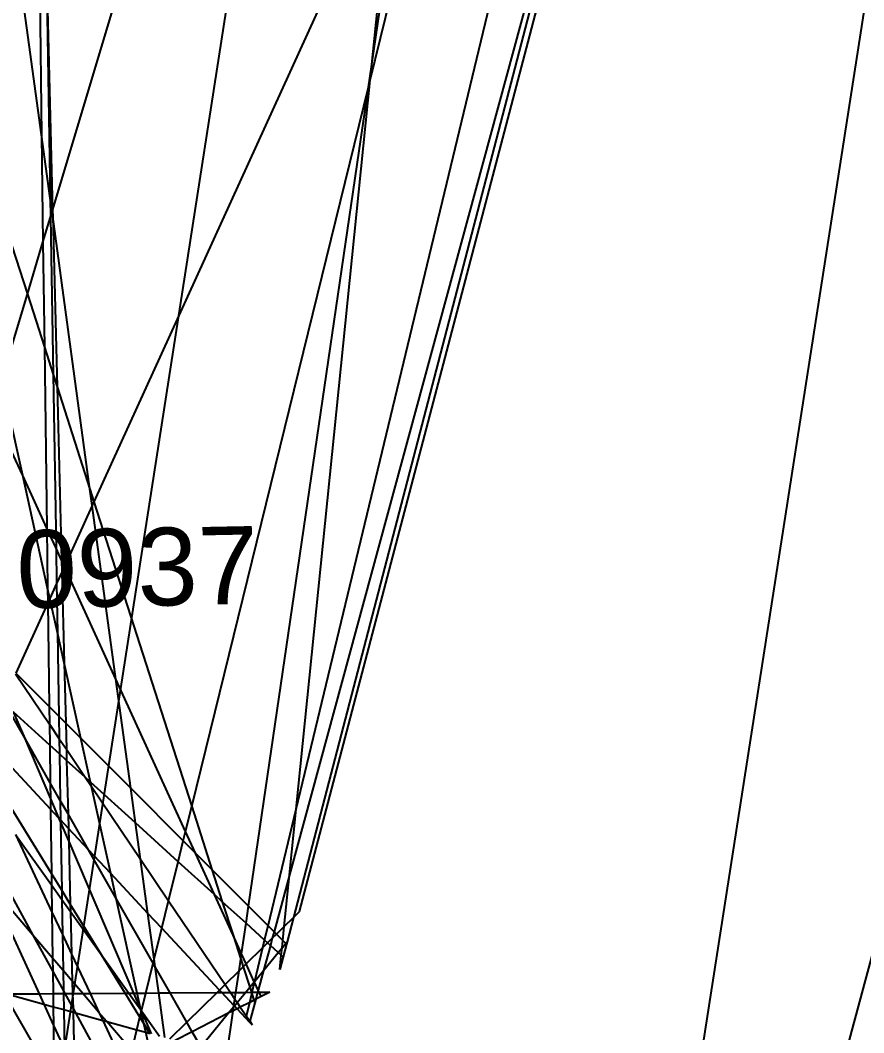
# Model space of a CAD drawing. Header units: metres. Extents: x 0 to 1324930, y 0 to 1631912.
# Drawn here: x 253741.23 to 253752.08, y 1630691.54 to 1630704.57 of the extents above; entities that cross this region are included whole.
import ezdxf
from ezdxf.enums import TextEntityAlignment as Align

# ---------------------------------------------------------------- set-up
doc = ezdxf.new("R2010")
doc.units = ezdxf.units.M
doc.header["$MEASUREMENT"] = 0
for name, color, linetype in [('A_revoir_geometrie_aberrante', 7, 'Continuous'), ('limites_parcelles', 7, 'Continuous'), ('numero_parcelle', 7, 'Continuous')]:
    doc.layers.add(name, color=color, linetype=linetype)
doc.styles.add('Style-Arial', font='arial.ttf')

msp = doc.modelspace()

# ---------------------------------------------------------------- linework, layer by layer
at = {"layer": 'A_revoir_geometrie_aberrante'}
for p in [(253783.36023, 1630905.73622), (253774.25578, 1630899.93366)]:
    msp.add_line(p, (0, 0), dxfattribs=at)
at = {"layer": 'limites_parcelles'}
for p, q in [((253744.82088, 1630693.10434), (253751.11464, 1630717.05876)), ((253744.77748, 1630694.41976), (253749.69762, 1630714.88464)), ((253749.42222, 1630711.00925), (253744.69159, 1630693.57461)), ((253749.42222, 1630711.00925), (253744.74234, 1630693.02713)), ((253741.64531, 1630702.12382), (253743.33727, 1630707.76567)), ((253745.75103, 1630703.99891), (253746.23073, 1630707.27361)), ((253745.73077, 1630703.7995), (253746.57344, 1630707.2298)), ((253746.04167, 1630706.85855), (253742.17772, 1630698.37584)), ((253745.75103, 1630703.99891), (253746.04167, 1630706.85855)), ((253741.56604, 1630705.21015), (253741.61485, 1630702.28206)), ((253741.56631, 1630705.21054), (253741.64531, 1630702.12382)), ((253741.47719, 1630705.08197), (253741.50377, 1630703.0954)), ((253741.50377, 1630703.0954), (253741.27275, 1630704.787)), ((253745.70861, 1630703.70931), (253745.75103, 1630703.99891)), ((253745.73077, 1630703.7995), (253745.75103, 1630703.99891)), ((253744.77748, 1630694.41976), (253745.73077, 1630703.7995)), ((253745.70861, 1630703.70931), (253745.73077, 1630703.7995)), ((253743.43507, 1630694.45433), (253745.70861, 1630703.70931)), ((253744.16507, 1630693.1721), (253745.70861, 1630703.70931)), ((253741.50377, 1630703.0954), (253741.52226, 1630701.71351)), ((253741.61485, 1630702.28206), (253741.50377, 1630703.0954)), ((253741.61485, 1630702.28206), (253741.61895, 1630702.03593)), ((253741.63923, 1630702.10354), (253741.61485, 1630702.28206)), ((253741.52226, 1630701.71351), (253741.61895, 1630702.03593)), ((253741.61895, 1630702.03593), (253741.63923, 1630702.10354)), ((253741.61895, 1630702.03593), (253741.65266, 1630700.01346)), ((253741.63923, 1630702.10354), (253741.64531, 1630702.12382)), ((253741.64735, 1630702.04405), (253741.63923, 1630702.10354)), ((253741.64531, 1630702.12382), (253741.64735, 1630702.04405)), ((253741.64735, 1630702.04405), (253741.70337, 1630699.85531)), ((253742.12649, 1630698.53564), (253741.64735, 1630702.04405)), ((253741.1219, 1630701.66884), (253741.32184, 1630701.04524)), ((253741.32184, 1630701.04524), (253741.52226, 1630701.71351)), ((253741.52226, 1630701.71351), (253741.54031, 1630700.36386)), ((253741.08655, 1630700.26065), (253741.32184, 1630701.04524)), ((253741.32184, 1630701.04524), (253741.54031, 1630700.36386)), ((253741.54031, 1630700.36386), (253741.57146, 1630698.03541)), ((253741.54031, 1630700.36386), (253741.65266, 1630700.01346)), ((253741.65266, 1630700.01346), (253741.68995, 1630697.7763)), ((253741.65266, 1630700.01346), (253741.70337, 1630699.85531)), ((253741.70337, 1630699.85531), (253741.76052, 1630697.62196)), ((253741.70337, 1630699.85531), (253742.12649, 1630698.53564)), ((253741.26234, 1630698.71139), (253741.06957, 1630699.58436)), ((253741.26234, 1630698.71139), (253741.05883, 1630699.15644)), ((253741.58177, 1630697.26487), (253741.26234, 1630698.71139)), ((253741.57146, 1630698.03541), (253741.26234, 1630698.71139)), ((253742.1551, 1630698.32617), (253742.12649, 1630698.53564)), ((253742.12649, 1630698.53564), (253742.17772, 1630698.37584)), ((253742.1551, 1630698.32617), (253741.7975, 1630697.54111)), ((253742.17772, 1630698.37584), (253742.1551, 1630698.32617)), ((253742.46024, 1630696.09182), (253742.1551, 1630698.32617)), ((253742.17772, 1630698.37584), (253743.43507, 1630694.45433)), ((253753.69153, 1630698.17275), (253751.12499, 1630688.6075)), ((253741.57146, 1630698.03541), (253741.58177, 1630697.26487)), ((253741.68995, 1630697.7763), (253741.57146, 1630698.03541)), ((253741.68995, 1630697.7763), (253741.69753, 1630697.32165)), ((253741.76052, 1630697.62196), (253741.68995, 1630697.7763)), ((253741.76052, 1630697.62196), (253741.76445, 1630697.46856)), ((253741.7975, 1630697.54111), (253741.76052, 1630697.62196)), ((253741.76445, 1630697.46856), (253741.69753, 1630697.32165)), ((253741.7975, 1630697.54111), (253741.76445, 1630697.46856)), ((253741.76445, 1630697.46856), (253741.7943, 1630696.30244)), ((253742.46024, 1630696.09182), (253741.7975, 1630697.54111)), ((253741.58177, 1630697.26487), (253741.58433, 1630697.07314)), ((253741.61112, 1630697.13195), (253741.58177, 1630697.26487)), ((253741.69753, 1630697.32165), (253741.61112, 1630697.13195)), ((253741.69753, 1630697.32165), (253741.708, 1630696.69321)), ((253741.61112, 1630697.13195), (253741.58433, 1630697.07314)), ((253741.708, 1630696.69321), (253741.61112, 1630697.13195)), ((253741.58433, 1630697.07314), (253741.17352, 1630696.17126)), ((253741.58433, 1630697.07314), (253741.60215, 1630695.74155)), ((253741.708, 1630696.69321), (253741.72594, 1630695.61744)), ((253741.7943, 1630696.30244), (253741.708, 1630696.69321)), ((253741.7943, 1630696.30244), (253741.81409, 1630695.52907)), ((253742.008, 1630695.33466), (253741.7943, 1630696.30244)), ((253741.17352, 1630696.17126), (253741.60215, 1630695.74155)), ((253741.16884, 1630696.16098), (253741.6052, 1630695.51363)), ((253742.65179, 1630694.68924), (253742.46024, 1630696.09182)), ((253743.35608, 1630694.13279), (253742.46024, 1630696.09182)), ((253741.27411, 1630695.35774), (253741.0472, 1630695.75558)), ((253741.13987, 1630695.6714), (253741.27411, 1630695.35774)), ((253741.60878, 1630695.2455), (253741.13987, 1630695.6714)), ((253741.60215, 1630695.74155), (253741.6052, 1630695.51363)), ((253741.60215, 1630695.74155), (253741.72594, 1630695.61744)), ((253741.72594, 1630695.61744), (253741.73077, 1630695.32733)), ((253741.72594, 1630695.61744), (253741.81409, 1630695.52907)), ((253741.81409, 1630695.52907), (253741.82274, 1630695.19089)), ((253741.81409, 1630695.52907), (253742.008, 1630695.33466)), ((253741.6052, 1630695.51363), (253741.60878, 1630695.2455)), ((253741.6052, 1630695.51363), (253741.73077, 1630695.32733)), ((253741.27411, 1630695.35774), (253741.61803, 1630694.55408)), ((253741.61529, 1630694.75956), (253741.27411, 1630695.35774)), ((253741.73077, 1630695.32733), (253741.73403, 1630695.13175)), ((253741.73077, 1630695.32733), (253741.82274, 1630695.19089)), ((253742.13279, 1630694.76957), (253742.008, 1630695.33466)), ((253742.008, 1630695.33466), (253742.65179, 1630694.68924)), ((253741.61985, 1630694.41863), (253740.95768, 1630695.12693)), ((253741.60878, 1630695.2455), (253741.61529, 1630694.75956)), ((253741.73403, 1630695.13175), (253741.60878, 1630695.2455)), ((253741.73403, 1630695.13175), (253741.744, 1630694.53389)), ((253741.8264, 1630695.04785), (253741.73403, 1630695.13175)), ((253741.82274, 1630695.19089), (253741.8264, 1630695.04785)), ((253741.82274, 1630695.19089), (253742.06562, 1630694.83057)), ((253741.8264, 1630695.04785), (253741.84405, 1630694.35847)), ((253742.06562, 1630694.83057), (253741.8264, 1630695.04785)), ((253741.61529, 1630694.75956), (253741.61803, 1630694.55408)), ((253741.744, 1630694.53389), (253741.61529, 1630694.75956)), ((253742.06562, 1630694.83057), (253742.14548, 1630694.7121)), ((253742.13279, 1630694.76957), (253742.06562, 1630694.83057)), ((253742.14548, 1630694.7121), (253742.13279, 1630694.76957)), ((253742.71276, 1630694.2428), (253742.13279, 1630694.76957)), ((253741.63088, 1630693.59353), (253740.94708, 1630694.70487)), ((253742.39288, 1630693.59175), (253742.14548, 1630694.7121)), ((253742.14548, 1630694.7121), (253742.77652, 1630693.77594)), ((253742.71276, 1630694.2428), (253742.65179, 1630694.68924)), ((253742.65179, 1630694.68924), (253743.32658, 1630694.01272)), ((253741.61803, 1630694.55408), (253741.61985, 1630694.41863)), ((253741.61803, 1630694.55408), (253741.72341, 1630694.30786)), ((253741.744, 1630694.53389), (253741.74821, 1630694.28133)), ((253741.84405, 1630694.35847), (253741.744, 1630694.53389)), ((253741.61985, 1630694.41863), (253741.63088, 1630693.59353)), ((253741.72341, 1630694.30786), (253741.61985, 1630694.41863)), ((253741.84405, 1630694.35847), (253741.84878, 1630694.17376)), ((253742.10685, 1630693.8977), (253741.84405, 1630694.35847)), ((253743.35608, 1630694.13279), (253743.43507, 1630694.45433)), ((253743.43507, 1630694.45433), (253743.69512, 1630693.64324)), ((253744.41684, 1630692.91969), (253744.77748, 1630694.41976)), ((253744.69159, 1630693.57461), (253744.77748, 1630694.41976)), ((253741.72341, 1630694.30786), (253741.74875, 1630694.24863)), ((253741.74821, 1630694.28133), (253741.72341, 1630694.30786)), ((253741.74821, 1630694.28133), (253741.74875, 1630694.24863)), ((253741.84878, 1630694.17376), (253741.74821, 1630694.28133)), ((253741.74875, 1630694.24863), (253741.76326, 1630693.37839)), ((253741.74875, 1630694.24863), (253741.8531, 1630694.0048)), ((253742.77652, 1630693.77594), (253742.71276, 1630694.2428)), ((253743.26082, 1630693.74502), (253742.71276, 1630694.2428)), ((253741.16871, 1630694.09538), (253741.63755, 1630693.09501)), ((253741.16871, 1630694.09538), (253741.63286, 1630693.44563)), ((253741.84878, 1630694.17376), (253741.8531, 1630694.0048)), ((253742.10685, 1630693.8977), (253741.84878, 1630694.17376)), ((253743.32658, 1630694.01272), (253743.35608, 1630694.13279)), ((253743.48243, 1630693.85648), (253743.35608, 1630694.13279)), ((253741.8531, 1630694.0048), (253741.87373, 1630693.19885)), ((253741.8531, 1630694.0048), (253742.68777, 1630692.05442)), ((253743.26082, 1630693.74502), (253743.32658, 1630694.01272)), ((253743.32658, 1630694.01272), (253743.48243, 1630693.85648)), ((253742.46333, 1630693.27269), (253742.10685, 1630693.8977)), ((253742.39288, 1630693.59175), (253742.10685, 1630693.8977)), ((253743.72704, 1630693.32156), (253743.48243, 1630693.85648)), ((253743.48243, 1630693.85648), (253743.69512, 1630693.64324)), ((253742.8716, 1630693.07968), (253742.77652, 1630693.77594)), ((253742.77652, 1630693.77594), (253743.13703, 1630693.24111)), ((253743.13703, 1630693.24111), (253743.26082, 1630693.74502)), ((253743.72704, 1630693.32156), (253743.26082, 1630693.74502)), ((253740.92091, 1630693.6622), (253741.39165, 1630692.80174)), ((253741.63088, 1630693.59353), (253741.63286, 1630693.44563)), ((253741.76326, 1630693.37839), (253741.63088, 1630693.59353)), ((253742.46333, 1630693.27269), (253742.39288, 1630693.59175)), ((253742.8716, 1630693.07968), (253742.39288, 1630693.59175)), ((253743.69512, 1630693.64324), (253743.82753, 1630693.23029)), ((253743.69512, 1630693.64324), (253744.16507, 1630693.1721)), ((253744.69159, 1630693.57461), (253744.49313, 1630692.84321)), ((253744.62413, 1630692.91092), (253744.69159, 1630693.57461)), ((253741.63286, 1630693.44563), (253741.63755, 1630693.09501)), ((253741.63286, 1630693.44563), (253741.76523, 1630693.26034)), ((253741.39165, 1630692.80174), (253740.91338, 1630693.36234)), ((253741.76326, 1630693.37839), (253741.76523, 1630693.26034)), ((253741.87373, 1630693.19885), (253741.76326, 1630693.37839)), ((253743.96536, 1630692.8004), (253743.72704, 1630693.32156)), ((253743.82753, 1630693.23029), (253743.72704, 1630693.32156)), ((253740.91109, 1630693.27097), (253741.47112, 1630692.04626)), ((253741.76523, 1630693.26034), (253741.77279, 1630692.80646)), ((253741.76523, 1630693.26034), (253741.87613, 1630693.1051)), ((253741.87373, 1630693.19885), (253741.87613, 1630693.1051)), ((253742.27478, 1630692.54705), (253741.87373, 1630693.19885)), ((253742.73229, 1630692.05472), (253742.46333, 1630693.27269)), ((253742.93964, 1630692.43759), (253742.46333, 1630693.27269)), ((253743.05039, 1630692.88844), (253743.13703, 1630693.24111)), ((253743.13703, 1630693.24111), (253743.8636, 1630692.16322)), ((253743.82753, 1630693.23029), (253743.96536, 1630692.8004)), ((253744.13296, 1630692.95288), (253743.82753, 1630693.23029)), ((253744.13296, 1630692.95288), (253744.16507, 1630693.1721)), ((253744.16507, 1630693.1721), (253744.41684, 1630692.91969)), ((253741.63755, 1630693.09501), (253741.64546, 1630692.50425)), ((253741.63755, 1630693.09501), (253741.77279, 1630692.80646)), ((253741.87613, 1630693.1051), (253741.89018, 1630692.55599)), ((253741.87613, 1630693.1051), (253742.27478, 1630692.54705)), ((253742.95227, 1630692.48901), (253742.8716, 1630693.07968)), ((253743.05039, 1630692.88844), (253742.8716, 1630693.07968)), ((253744.74234, 1630693.02713), (253744.82088, 1630693.10434)), ((253744.07538, 1630692.55981), (253744.13296, 1630692.95288)), ((253744.37251, 1630692.7353), (253744.13296, 1630692.95288)), ((253744.37251, 1630692.7353), (253744.41684, 1630692.91969)), ((253744.41684, 1630692.91969), (253744.49313, 1630692.84321)), ((253744.52389, 1630692.81237), (253744.62413, 1630692.91092)), ((253744.60578, 1630692.73027), (253744.62413, 1630692.91092)), ((253744.62413, 1630692.91092), (253744.74234, 1630693.02713)), ((253744.74234, 1630693.02713), (253744.66099, 1630692.71453)), ((253741.39165, 1630692.80174), (253741.64774, 1630692.33365)), ((253741.64546, 1630692.50425), (253741.39165, 1630692.80174)), ((253741.77279, 1630692.80646), (253741.78047, 1630692.346)), ((253741.77279, 1630692.80646), (253741.89018, 1630692.55599)), ((253742.95227, 1630692.48901), (253743.05039, 1630692.88844)), ((253743.79314, 1630692.09395), (253743.05039, 1630692.88844)), ((253743.96536, 1630692.8004), (253744.06507, 1630692.48943)), ((253744.07538, 1630692.55981), (253743.96536, 1630692.8004)), ((253744.49313, 1630692.84321), (253744.47053, 1630692.7599)), ((253744.47053, 1630692.7599), (253744.52389, 1630692.81237)), ((253744.49313, 1630692.84321), (253744.52389, 1630692.81237)), ((253744.52389, 1630692.81237), (253744.60578, 1630692.73027)), ((253744.34991, 1630692.64132), (253744.37251, 1630692.7353)), ((253744.34991, 1630692.64132), (253744.41045, 1630692.70084)), ((253744.44579, 1630692.66874), (253744.35825, 1630692.3461)), ((253744.41045, 1630692.70084), (253744.37251, 1630692.7353)), ((253744.41045, 1630692.70084), (253744.47053, 1630692.7599)), ((253744.44579, 1630692.66874), (253744.41045, 1630692.70084)), ((253744.47053, 1630692.7599), (253744.44579, 1630692.66874)), ((253744.54748, 1630692.57639), (253744.44579, 1630692.66874)), ((253744.59616, 1630692.63563), (253744.60578, 1630692.73027)), ((253744.59616, 1630692.63563), (253744.64314, 1630692.69281)), ((253744.60578, 1630692.73027), (253744.64314, 1630692.69281)), ((253744.65281, 1630692.68312), (253744.61021, 1630692.51941)), ((253744.64314, 1630692.69281), (253744.66099, 1630692.71453)), ((253744.64314, 1630692.69281), (253744.65281, 1630692.68312)), ((253744.66099, 1630692.71453), (253744.65281, 1630692.68312)), ((253741.89018, 1630692.55599), (253741.89911, 1630692.20693)), ((253741.89018, 1630692.55599), (253742.12701, 1630692.05066)), ((253742.57833, 1630692.05369), (253742.27478, 1630692.54705)), ((253742.27478, 1630692.54705), (253742.62698, 1630692.05401)), ((253744.06507, 1630692.48943), (253744.07538, 1630692.55981)), ((253744.13481, 1630692.42985), (253744.07538, 1630692.55981)), ((253744.13481, 1630692.42985), (253744.34991, 1630692.64132)), ((253744.24613, 1630692.20966), (253744.34991, 1630692.64132)), ((253744.35825, 1630692.3461), (253744.54748, 1630692.57639)), ((253744.54748, 1630692.57639), (253744.59616, 1630692.63563)), ((253744.58653, 1630692.54092), (253744.54748, 1630692.57639)), ((253744.56777, 1630692.35635), (253744.58653, 1630692.54092)), ((253744.61021, 1630692.51941), (253744.56777, 1630692.35635)), ((253744.58653, 1630692.54092), (253744.59616, 1630692.63563)), ((253744.61021, 1630692.51941), (253744.58653, 1630692.54092)), ((253741.64546, 1630692.50425), (253741.64774, 1630692.33365)), ((253741.78047, 1630692.346), (253741.64546, 1630692.50425)), ((253742.84577, 1630692.05548), (253742.93964, 1630692.43759)), ((253742.93964, 1630692.43759), (253742.95227, 1630692.48901)), ((253742.96548, 1630692.39229), (253742.93964, 1630692.43759)), ((253742.96548, 1630692.39229), (253742.95227, 1630692.48901)), ((253743.01132, 1630692.05659), (253742.96548, 1630692.39229)), ((253743.15639, 1630692.05756), (253742.96548, 1630692.39229)), ((253744.04314, 1630692.33973), (253744.06507, 1630692.48943)), ((253744.04314, 1630692.33973), (253744.09631, 1630692.392)), ((253744.06507, 1630692.48943), (253744.09631, 1630692.392)), ((253744.09631, 1630692.392), (253744.13481, 1630692.42985)), ((253744.09631, 1630692.392), (253744.18041, 1630692.12968)), ((253744.2393, 1630692.20135), (253744.13481, 1630692.42985)), ((253741.64774, 1630692.33365), (253741.65157, 1630692.04747)), ((253741.64774, 1630692.33365), (253741.78485, 1630692.08303)), ((253741.78047, 1630692.346), (253741.78485, 1630692.08303)), ((253741.89911, 1630692.20693), (253741.78047, 1630692.346)), ((253743.8636, 1630692.16322), (253744.04314, 1630692.33973)), ((253744.00264, 1630692.06324), (253744.04314, 1630692.33973)), ((253744.24613, 1630692.20966), (253744.35825, 1630692.3461)), ((253744.35825, 1630692.3461), (253744.2893, 1630692.092)), ((253741.89911, 1630692.20693), (253741.90315, 1630692.04916)), ((253742.03297, 1630692.05003), (253741.89911, 1630692.20693)), ((253743.79314, 1630692.09395), (253743.8636, 1630692.16322)), ((253743.8636, 1630692.16322), (253743.93131, 1630692.06276)), ((253744.1265, 1630692.06407), (253744.18041, 1630692.12968)), ((253744.18041, 1630692.12968), (253744.2393, 1630692.20135)), ((253744.18041, 1630692.12968), (253744.20129, 1630692.06457)), ((253744.21127, 1630692.06464), (253744.24247, 1630692.19442)), ((253744.2393, 1630692.20135), (253744.24613, 1630692.20966)), ((253744.24247, 1630692.19442), (253744.2393, 1630692.20135)), ((253744.24247, 1630692.19442), (253744.24613, 1630692.20966)), ((253744.2893, 1630692.092), (253744.24247, 1630692.19442)), ((253741.02287, 1630692.04325), (253741.63335, 1630690.98176)), ((253741.05716, 1630692.04348), (253741.47112, 1630692.04626)), ((253741.05716, 1630692.04348), (253741.53244, 1630691.91218)), ((253741.47112, 1630692.04626), (253741.65157, 1630692.04747)), ((253741.47112, 1630692.04626), (253741.53244, 1630691.91218)), ((253741.65157, 1630692.04747), (253741.78543, 1630692.04837)), ((253741.65157, 1630692.04747), (253741.65383, 1630691.87864)), ((253741.78485, 1630692.08303), (253741.78543, 1630692.04837)), ((253741.78485, 1630692.08303), (253741.80374, 1630692.04849)), ((253741.78543, 1630692.04837), (253741.80374, 1630692.04849)), ((253741.78543, 1630692.04837), (253741.78888, 1630691.84133)), ((253741.80374, 1630692.04849), (253741.90315, 1630692.04916)), ((253741.80374, 1630692.04849), (253741.90805, 1630691.85784)), ((253741.90315, 1630692.04916), (253742.03297, 1630692.05003)), ((253741.90315, 1630692.04916), (253741.90805, 1630691.85784)), ((253742.03297, 1630692.05003), (253742.12701, 1630692.05066)), ((253742.2423, 1630691.80467), (253742.03297, 1630692.05003)), ((253742.12701, 1630692.05066), (253742.57833, 1630692.05369)), ((253742.12701, 1630692.05066), (253742.2423, 1630691.80467)), ((253742.57833, 1630692.05369), (253742.62698, 1630692.05401)), ((253742.76915, 1630691.74357), (253742.57833, 1630692.05369)), ((253742.62698, 1630692.05401), (253742.68777, 1630692.05442)), ((253742.62698, 1630692.05401), (253742.77905, 1630691.84113)), ((253742.68777, 1630692.05442), (253742.73229, 1630692.05472)), ((253742.68777, 1630692.05442), (253742.77905, 1630691.84113)), ((253742.73229, 1630692.05472), (253742.84577, 1630692.05548)), ((253742.77964, 1630691.84031), (253742.73229, 1630692.05472)), ((253742.78952, 1630691.82648), (253742.84577, 1630692.05548)), ((253742.84577, 1630692.05548), (253743.01132, 1630692.05659)), ((253743.01132, 1630692.05659), (253743.15639, 1630692.05756)), ((253743.08981, 1630691.48192), (253743.01132, 1630692.05659)), ((253743.15639, 1630692.05756), (253743.76025, 1630692.06162)), ((253743.37187, 1630691.67978), (253743.15639, 1630692.05756)), ((253743.37187, 1630691.67978), (253743.76025, 1630692.06162)), ((253743.76025, 1630692.06162), (253743.79314, 1630692.09395)), ((253743.76025, 1630692.06162), (253743.82298, 1630692.06204)), ((253743.82298, 1630692.06204), (253743.79314, 1630692.09395)), ((253743.82298, 1630692.06204), (253743.93131, 1630692.06276)), ((253743.97815, 1630691.89605), (253743.82298, 1630692.06204)), ((253743.93131, 1630692.06276), (253744.00264, 1630692.06324)), ((253743.93131, 1630692.06276), (253743.98985, 1630691.97592)), ((253743.98985, 1630691.97592), (253744.00264, 1630692.06324)), ((253744.00264, 1630692.06324), (253744.1265, 1630692.06407)), ((253744.01879, 1630691.93298), (253744.1265, 1630692.06407)), ((253744.1265, 1630692.06407), (253744.20129, 1630692.06457)), ((253744.18008, 1630691.9349), (253744.20698, 1630692.04681)), ((253744.20129, 1630692.06457), (253744.21127, 1630692.06464)), ((253744.20129, 1630692.06457), (253744.20698, 1630692.04681)), ((253744.20698, 1630692.04681), (253744.21127, 1630692.06464)), ((253744.20698, 1630692.04681), (253744.23404, 1630691.96244)), ((253744.21127, 1630692.06464), (253744.28201, 1630692.06511)), ((253744.28201, 1630692.06511), (253744.25738, 1630691.97435)), ((253744.32688, 1630692.00982), (253744.25738, 1630691.97435)), ((253744.2893, 1630692.092), (253744.28201, 1630692.06511)), ((253744.28201, 1630692.06511), (253744.30154, 1630692.06525)), ((253744.30154, 1630692.06525), (253744.2893, 1630692.092)), ((253744.30154, 1630692.06525), (253744.43726, 1630692.06616)), ((253744.32688, 1630692.00982), (253744.30154, 1630692.06525)), ((253744.43726, 1630692.06616), (253744.32688, 1630692.00982)), ((253741.53244, 1630691.91218), (253741.65702, 1630691.63973)), ((253741.53244, 1630691.91218), (253741.65383, 1630691.87864)), ((253741.65383, 1630691.87864), (253741.65702, 1630691.63973)), ((253741.65383, 1630691.87864), (253741.78888, 1630691.84133)), ((253743.90501, 1630691.79451), (253743.97592, 1630691.88081)), ((253743.96798, 1630691.82666), (253743.97592, 1630691.88081)), ((253743.97592, 1630691.88081), (253743.97815, 1630691.89605)), ((253743.97592, 1630691.88081), (253743.98363, 1630691.89019)), ((253743.97815, 1630691.89605), (253743.98985, 1630691.97592)), ((253743.98363, 1630691.89019), (253743.97815, 1630691.89605)), ((253743.98363, 1630691.89019), (253744.01879, 1630691.93298)), ((253744.01879, 1630691.85258), (253743.98363, 1630691.89019)), ((253743.98985, 1630691.97592), (253744.01879, 1630691.93298)), ((253744.01879, 1630691.93298), (253744.05911, 1630691.87316)), ((253744.05911, 1630691.87316), (253744.01879, 1630691.85258)), ((253744.18008, 1630691.9349), (253744.05911, 1630691.87316)), ((253744.05911, 1630691.87316), (253744.13733, 1630691.75712)), ((253744.13733, 1630691.75712), (253744.18008, 1630691.9349)), ((253744.23404, 1630691.96244), (253744.18008, 1630691.9349)), ((253744.24493, 1630691.92846), (253744.1809, 1630691.69249)), ((253744.25738, 1630691.97435), (253744.23404, 1630691.96244)), ((253744.23404, 1630691.96244), (253744.24493, 1630691.92846)), ((253744.25738, 1630691.97435), (253744.24493, 1630691.92846)), ((253741.78888, 1630691.84133), (253741.79735, 1630691.33285)), ((253741.78888, 1630691.84133), (253741.90932, 1630691.80806)), ((253741.90805, 1630691.85784), (253741.90932, 1630691.80806)), ((253741.90805, 1630691.85784), (253741.93991, 1630691.79961)), ((253741.90932, 1630691.80806), (253741.92884, 1630691.04531)), ((253741.90932, 1630691.80806), (253741.93991, 1630691.79961)), ((253741.93991, 1630691.79961), (253742.371, 1630691.01162)), ((253741.93991, 1630691.79961), (253742.29001, 1630691.70288)), ((253742.2423, 1630691.80467), (253742.29001, 1630691.70288)), ((253742.34121, 1630691.68874), (253742.2423, 1630691.80467)), ((253742.72934, 1630691.58151), (253742.76915, 1630691.74357)), ((253742.76915, 1630691.74357), (253742.78592, 1630691.81185)), ((253742.81883, 1630691.66282), (253742.76915, 1630691.74357)), ((253742.77905, 1630691.84113), (253742.77989, 1630691.83918)), ((253742.77905, 1630691.84113), (253742.77964, 1630691.84031)), ((253742.77989, 1630691.83918), (253742.77964, 1630691.84031)), ((253742.77964, 1630691.84031), (253742.78952, 1630691.82648)), ((253742.78592, 1630691.81185), (253742.77989, 1630691.83918)), ((253742.77989, 1630691.83918), (253742.78799, 1630691.82025)), ((253742.78592, 1630691.81185), (253742.78799, 1630691.82025)), ((253742.81883, 1630691.66282), (253742.78592, 1630691.81185)), ((253742.78799, 1630691.82025), (253742.78952, 1630691.82648)), ((253742.78799, 1630691.82025), (253742.91172, 1630691.53112)), ((253742.78952, 1630691.82648), (253743.02234, 1630691.50056)), ((253743.90501, 1630691.79451), (253743.44138, 1630691.5579)), ((253743.55168, 1630691.36452), (253743.90501, 1630691.79451)), ((253743.88529, 1630691.26215), (253743.96798, 1630691.82666)), ((253743.96798, 1630691.82666), (253743.90501, 1630691.79451)), ((253744.01879, 1630691.85258), (253743.96798, 1630691.82666)), ((253744.13134, 1630691.73219), (253744.01879, 1630691.85258)), ((253744.13134, 1630691.73219), (253744.13733, 1630691.75712)), ((253744.13733, 1630691.75712), (253744.1809, 1630691.69249)), ((253741.65702, 1630691.63973), (253741.66643, 1630690.93627)), ((253741.65702, 1630691.63973), (253741.79735, 1630691.33285)), ((253742.29001, 1630691.70288), (253742.56708, 1630691.1117)), ((253742.29001, 1630691.70288), (253742.34121, 1630691.68874)), ((253742.66302, 1630691.31154), (253742.34121, 1630691.68874)), ((253742.34121, 1630691.68874), (253742.72934, 1630691.58151)), ((253742.84377, 1630691.54989), (253742.81883, 1630691.66282)), ((253742.89744, 1630691.53506), (253742.81883, 1630691.66282)), ((253743.15288, 1630691.46449), (253743.37187, 1630691.67978)), ((253743.44138, 1630691.5579), (253743.37187, 1630691.67978)), ((253744.1781, 1630691.68217), (253744.13134, 1630691.73219)), ((253744.1809, 1630691.69249), (253744.1781, 1630691.68217)), ((253744.21306, 1630691.64478), (253744.1781, 1630691.68217)), ((253744.1809, 1630691.69249), (253744.21306, 1630691.64478)), ((253742.66302, 1630691.31154), (253742.72934, 1630691.58151)), ((253742.72934, 1630691.58151), (253742.84377, 1630691.54989)), ((253742.90271, 1630691.28298), (253742.84377, 1630691.54989)), ((253742.84377, 1630691.54989), (253742.89744, 1630691.53506)), ((253743.44138, 1630691.5579), (253743.22131, 1630691.44559)), ((253743.55168, 1630691.36452), (253743.44138, 1630691.5579))]:
    msp.add_line(p, q, dxfattribs=at)

# ---------------------------------------------------------------- texts
at = {"layer": 'numero_parcelle', "color": 5, "lineweight": 0, "style": 'Style-Arial'}
msp.add_text('00937', height=1, rotation=1.13223, dxfattribs=at).set_placement((253740.39386, 1630697.98792, 22.11556), align=Align.TOP_LEFT)

doc.saveas('drawing.dxf')
